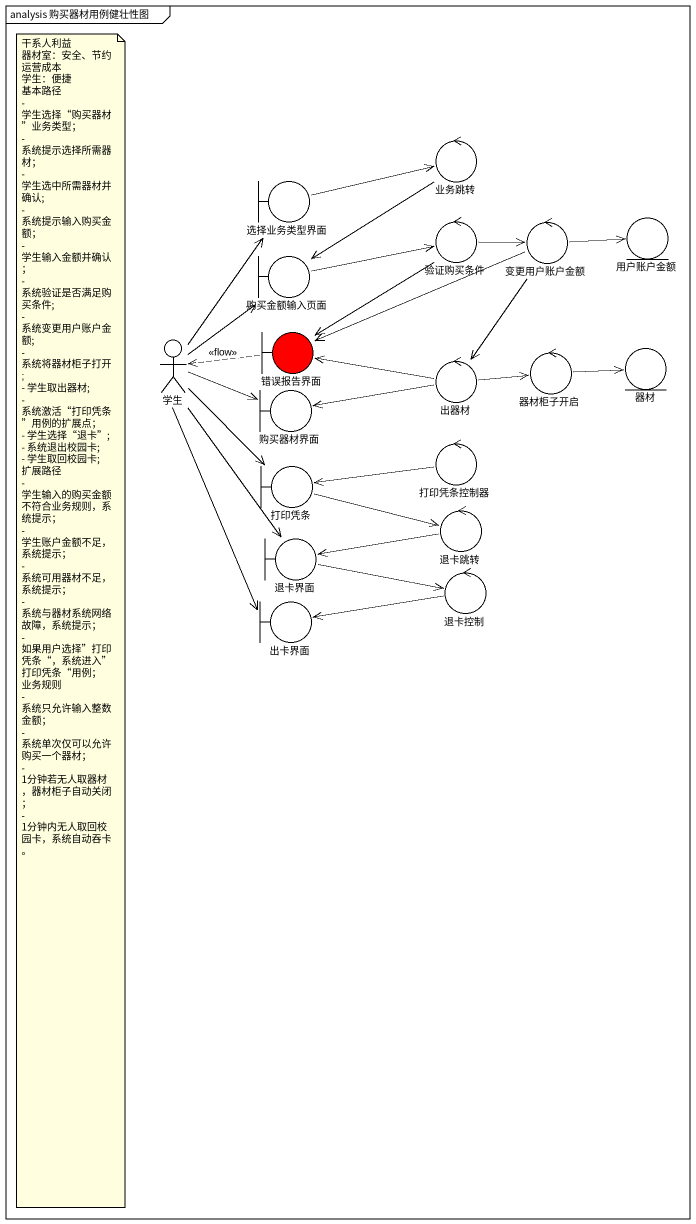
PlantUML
@startuml
mainframe analysis 购买器材用例健壮性图
control 业务跳转
boundary 选择业务类型界面
control 验证购买条件
control 变更用户账户金额
entity 用户账户金额
boundary 购买金额输入页面
actor 学生
boundary 错误报告界面 #FF0000
control 器材柜子开启
entity 器材
boundary 购买器材界面
control 出器材
boundary 打印凭条
control 打印凭条控制器
control 退卡跳转
boundary 退卡界面
boundary 出卡界面
control 退卡控制
业务跳转 --> 购买金额输入页面
选择业务类型界面 -right-> 业务跳转
验证购买条件 -right-> 变更用户账户金额
验证购买条件 --> 错误报告界面
变更用户账户金额 -right-> 用户账户金额
变更用户账户金额 -left-> 错误报告界面
变更用户账户金额 --> 出器材
购买金额输入页面 -right-> 验证购买条件
学生 -up-> 选择业务类型界面
学生 -up-> 购买金额输入页面
学生 -right-> 购买器材界面
学生 --> 打印凭条
学生 --> 退卡界面
学生 --> 出卡界面
错误报告界面 .left.> 学生 : <<flow>>
器材柜子开启 -right-> 器材
出器材 -left-> 错误报告界面
出器材 -right-> 器材柜子开启
出器材 -left-> 购买器材界面
打印凭条 -right-> 退卡跳转
打印凭条控制器 -left-> 打印凭条
退卡跳转 -left-> 退卡界面
退卡界面 -right-> 退卡控制
退卡控制 -left-> 出卡界面
note as N1
  干系人利益
  器材室：安全、节约运营成本
  学生：便捷
  基本路径
  - 学生选择“购买器材”业务类型；
  - 系统提示选择所需器材；
  - 学生选中所需器材并确认;
  - 系统提示输入购买金额；
  - 学生输入金额并确认；
  - 系统验证是否满足购买条件;
  - 系统变更用户账户金额;
  - 系统将器材柜子打开;
  - 学生取出器材;
  - 系统激活“打印凭条”用例的扩展点；
  - 学生选择“退卡”;
  - 系统退出校园卡;
  - 学生取回校园卡;
  扩展路径
  - 学生输入的购买金额不符合业务规则，系统提示；
  - 学生账户金额不足，系统提示；
  - 系统可用器材不足，系统提示；
  - 系统与器材系统网络故障，系统提示；
  - 如果用户选择”打印凭条“，系统进入”打印凭条“用例；
  业务规则
  - 系统只允许输入整数金额；
  - 系统单次仅可以允许购买一个器材；
  - 1分钟若无人取器材，器材柜子自动关闭；
  - 1分钟内无人取回校园卡，系统自动吞卡。
end note
@enduml
